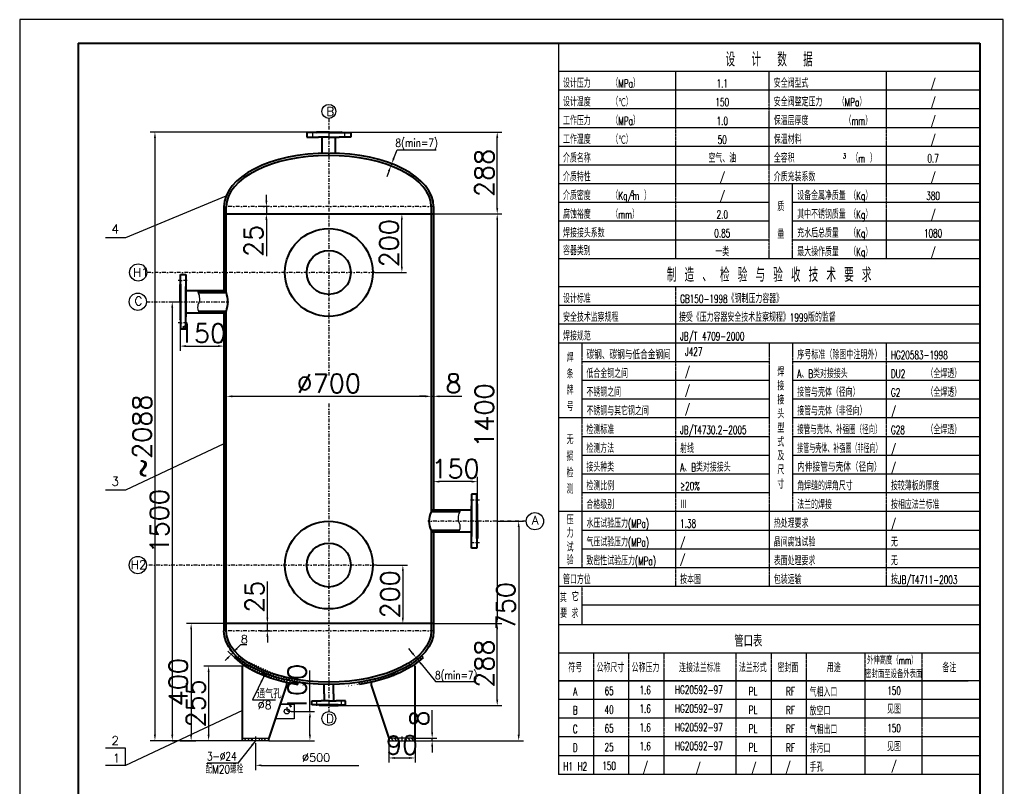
# Model space of a CAD drawing. Header units: millimetres. Extents: x 9895 to 13255, y -3020 to 1732.
# Drawn here: x 9895 to 13255, y -894 to 1732 of the extents above; entities that cross this region are included whole.
import ezdxf
from ezdxf.enums import TextEntityAlignment as Align

# ---------------------------------------------------------------- set-up
doc = ezdxf.new("R2010")
doc.units = ezdxf.units.MM
for name, pattern in [('ACAD_ISO03W100', [30, 12, -18]), ('CENTER', [6.25, 5, -0.5, 0.25, -0.5]), ('DASHDOT', [25.4, 12.7, -6.35, 0, -6.35])]:
    doc.linetypes.add(name, pattern=pattern)
for name, color, linetype in [('1', 1, 'Continuous'), ('2', 3, 'CENTER'), ('L2', 132, 'ACAD_ISO03W100'), ('XS', 2, 'ACAD_ISO03W100')]:
    doc.layers.add(name, color=color, linetype=linetype)
for name, color, linetype, lineweight in [('中心', 1, 'CENTER', 25), ('图层1', 7, 'Continuous', 40), ('标注', 3, 'Continuous', 25), ('轮廓', 7, 'Continuous', 40)]:
    doc.layers.add(name, color=color, linetype=linetype, lineweight=lineweight)
doc.styles.add('HZ', font='txt.shx', dxfattribs={"width": 0.65, "bigfont": 'hz.shx'})
doc.styles.get("Standard").update_dxf_attribs({"font": 'txt', "bigfont": 'gbcbig.shx'})
doc.dimstyles.new('新', dxfattribs={"dimscale": 8, "dimtxt": 8, "dimasz": 2.5, "dimexe": 2, "dimexo": 0, "dimgap": 1.5, "dimtad": 1, "dimdec": 0, "dimtxsty": 'Standard', "dimcen": 2.5, "dimadec": 0, "dimazin": 0, "dimtfac": 1, "dimtdec": 0, "dimtmove": 0, "dimatfit": 3, "dimfxl": 0, "dimarcsym": 0})
pattern_1 = [(45, (0, 0), (-5.656854, 5.656854), [])]
pattern_2 = [(135, (21901.4255, 0), (5.656854, 5.656854), [])]

# ---------------------------------------------------------------- blocks, each defined once
blk = doc.blocks.new('*D2')
at = {"layer": 'Defpoints', "color": 0}
for p in [(10992.7, 1348.5), (11526, 1348.5), (11308.7, 1068.5)]:
    blk.add_point(p, dxfattribs=at)
at = {"layer": '标注', "color": 0, "lineweight": -2}
for p, q in [((10992.7, 1348.5), (11542, 1348.5)), ((11526, 1088.5), (11526, 1328.5)), ((11308.7, 1068.5), (11542, 1068.5))]:
    blk.add_line(p, q, dxfattribs=at)
at = {"layer": '标注', "color": 0}
for points in [[(11522.7, 1328.5), (11529.4, 1328.5), (11526, 1348.5)], [(11522.7, 1088.5), (11529.4, 1088.5), (11526, 1068.5)]]:
    blk.add_solid(points, dxfattribs=at)
at = {"layer": '标注', "color": 0, "insert": (11482, 1208.5), "char_height": 64, "attachment_point": 5, "rotation": 90}
blk.add_mtext('288', dxfattribs=at)
blk = doc.blocks.new('*D3')
at = {"layer": 'Defpoints', "color": 0}
for p in [(11308.7, 153.7), (11308.7, 112.3), (11458.7, 77.5)]:
    blk.add_point(p, dxfattribs=at)
at = {"layer": '标注', "color": 0, "lineweight": -2}
for p, q in [((11308.7, 112.3), (11308.7, 169.7)), ((11458.7, 77.5), (11458.7, 169.7)), ((11438.7, 153.7), (11328.7, 153.7))]:
    blk.add_line(p, q, dxfattribs=at)
at = {"layer": '标注', "color": 0}
for points in [[(11328.7, 157.1), (11328.7, 150.4), (11308.7, 153.7)], [(11438.7, 157.1), (11438.7, 150.4), (11458.7, 153.7)]]:
    blk.add_solid(points, dxfattribs=at)
at = {"layer": '标注', "color": 0, "insert": (11383.7, 197.7), "char_height": 64, "attachment_point": 5}
blk.add_mtext('150', dxfattribs=at)
blk = doc.blocks.new('*D4')
at = {"layer": 'Defpoints', "color": 0}
for p in [(11308.7, 1068.5), (11308.7, -331.5), (11526, -331.5)]:
    blk.add_point(p, dxfattribs=at)
at = {"layer": '标注', "color": 0, "lineweight": -2}
for p, q in [((11308.7, 1068.5), (11542, 1068.5)), ((11526, 1048.5), (11526, -311.5)), ((11308.7, -331.5), (11542, -331.5))]:
    blk.add_line(p, q, dxfattribs=at)
at = {"layer": '标注', "color": 0}
for points in [[(11522.7, 1048.5), (11529.4, 1048.5), (11526, 1068.5)], [(11522.7, -311.5), (11529.4, -311.5), (11526, -331.5)]]:
    blk.add_solid(points, dxfattribs=at)
at = {"layer": '标注', "color": 0, "insert": (11482, 379.6), "char_height": 64, "attachment_point": 5, "rotation": 90}
blk.add_mtext('1400', dxfattribs=at)
blk = doc.blocks.new('*D5')
at = {"layer": 'Defpoints', "color": 0}
for p in [(10442.7, 709.5), (10592.7, 649), (10592.7, 616.8)]:
    blk.add_point(p, dxfattribs=at)
at = {"layer": '标注', "color": 0, "lineweight": -2}
for p, q in [((10442.7, 709.5), (10442.7, 600.8)), ((10592.7, 649), (10592.7, 600.8)), ((10462.7, 616.8), (10572.7, 616.8))]:
    blk.add_line(p, q, dxfattribs=at)
at = {"layer": '标注', "color": 0}
for points in [[(10462.7, 620.2), (10462.7, 613.5), (10442.7, 616.8)], [(10572.7, 620.2), (10572.7, 613.5), (10592.7, 616.8)]]:
    blk.add_solid(points, dxfattribs=at)
at = {"layer": '标注', "color": 0, "insert": (10517.7, 660.8), "char_height": 64, "attachment_point": 5}
blk.add_mtext('150', dxfattribs=at)
blk = doc.blocks.new('*D6')
at = {"layer": 'Defpoints', "color": 0}
for p in [(10908.7, 1348.5), (10356.9, -731.5), (10655.7, -731.5)]:
    blk.add_point(p, dxfattribs=at)
at = {"layer": '标注', "color": 0, "lineweight": -2}
for p, q in [((10908.7, 1348.5), (10340.9, 1348.5)), ((10356.9, 1328.5), (10356.9, -711.5)), ((10655.7, -731.5), (10340.9, -731.5))]:
    blk.add_line(p, q, dxfattribs=at)
at = {"layer": '标注', "color": 0}
for points in [[(10353.6, 1328.5), (10360.2, 1328.5), (10356.9, 1348.5)], [(10353.6, -711.5), (10360.2, -711.5), (10356.9, -731.5)]]:
    blk.add_solid(points, dxfattribs=at)
at = {"layer": '标注', "color": 0, "insert": (10312.9, 308.5), "char_height": 64, "attachment_point": 5, "rotation": 90}
blk.add_mtext('~2088', dxfattribs=at)
blk = doc.blocks.new('*D7')
at = {"layer": 'Defpoints', "color": 0}
for p in [(10600.7, 445.3), (11300.7, 445.3), (11300.7, 445.3)]:
    blk.add_point(p, dxfattribs=at)
at = {"layer": '标注', "color": 0, "lineweight": -2}
for p, q in [((10600.7, 445.3), (10600.7, 461.3)), ((10620.7, 445.3), (11280.7, 445.3)), ((11300.7, 445.3), (11300.7, 461.3))]:
    blk.add_line(p, q, dxfattribs=at)
at = {"layer": '标注', "color": 0}
for points in [[(10620.7, 448.6), (10620.7, 441.9), (10600.7, 445.3)], [(11280.7, 448.6), (11280.7, 441.9), (11300.7, 445.3)]]:
    blk.add_solid(points, dxfattribs=at)
at = {"layer": '标注', "color": 0, "insert": (10950.7, 489.3), "char_height": 64, "attachment_point": 5}
blk.add_mtext('%%c700', dxfattribs=at)
blk = doc.blocks.new('*D8')
at = {"layer": 'Defpoints', "color": 0}
for p in [(11300.7, 445.3), (11308.7, 445.3), (11308.7, 445.3)]:
    blk.add_point(p, dxfattribs=at)
at = {"layer": '标注', "color": 0, "lineweight": -2}
for p, q in [((11280.7, 445.3), (11260.7, 445.3)), ((11300.7, 445.3), (11300.7, 429.3)), ((11300.7, 445.3), (11308.7, 445.3)), ((11308.7, 445.3), (11308.7, 461.3)), ((11328.7, 445.3), (11404.7, 445.3))]:
    blk.add_line(p, q, dxfattribs=at)
at = {"layer": '标注', "color": 0}
for points in [[(11280.7, 448.6), (11280.7, 441.9), (11300.7, 445.3)], [(11328.7, 448.6), (11328.7, 441.9), (11308.7, 445.3)]]:
    blk.add_solid(points, dxfattribs=at)
at = {"layer": '标注', "color": 0, "insert": (11376.7, 489.3), "char_height": 64, "attachment_point": 5}
blk.add_mtext('8', dxfattribs=at)
blk = doc.blocks.new('*D9')
at = {"layer": 'Defpoints', "color": 0}
for p in [(10655.7, -476.5), (10540.1, -731.5), (10655.7, -731.5)]:
    blk.add_point(p, dxfattribs=at)
at = {"layer": '标注', "color": 0, "lineweight": -2}
for p, q in [((10655.7, -476.5), (10524.1, -476.5)), ((10540.1, -496.5), (10540.1, -711.5)), ((10655.7, -731.5), (10524.1, -731.5))]:
    blk.add_line(p, q, dxfattribs=at)
at = {"layer": '标注', "color": 0}
for points in [[(10536.8, -496.5), (10543.5, -496.5), (10540.1, -476.5)], [(10536.8, -711.5), (10543.5, -711.5), (10540.1, -731.5)]]:
    blk.add_solid(points, dxfattribs=at)
at = {"layer": '标注', "color": 0, "insert": (10496.1, -604), "char_height": 64, "attachment_point": 5, "rotation": 90}
blk.add_mtext('255', dxfattribs=at)
blk = doc.blocks.new('*D10')
at = {"layer": 'Defpoints', "color": 0}
for p in [(11155.7, -731.5), (11245.7, -731.5), (11245.7, -790.6)]:
    blk.add_point(p, dxfattribs=at)
at = {"layer": '标注', "color": 0, "lineweight": -2}
for p, q in [((11155.7, -731.5), (11155.7, -806.6)), ((11245.7, -731.5), (11245.7, -806.6)), ((11175.7, -790.6), (11225.7, -790.6))]:
    blk.add_line(p, q, dxfattribs=at)
at = {"layer": '标注', "color": 0}
for points in [[(11175.7, -787.2), (11175.7, -793.9), (11155.7, -790.6)], [(11225.7, -787.2), (11225.7, -793.9), (11245.7, -790.6)]]:
    blk.add_solid(points, dxfattribs=at)
at = {"layer": '标注', "color": 0, "insert": (11200.7, -746.6), "char_height": 64, "attachment_point": 5}
blk.add_mtext('90', dxfattribs=at)
blk = doc.blocks.new('*D11')
at = {"layer": 'Defpoints', "color": 0}
for p in [(11245.7, -723.5), (11245.7, -731.5), (11303.7, -723.5)]:
    blk.add_point(p, dxfattribs=at)
at = {"layer": '标注', "color": 0, "lineweight": -2}
for p, q in [((11303.7, -703.5), (11303.7, -627.5)), ((11245.7, -723.5), (11319.7, -723.5)), ((11245.7, -731.5), (11319.7, -731.5)), ((11303.7, -731.5), (11303.7, -723.5)), ((11303.7, -751.5), (11303.7, -771.5))]:
    blk.add_line(p, q, dxfattribs=at)
at = {"layer": '标注', "color": 0}
for points in [[(11300.4, -703.5), (11307.1, -703.5), (11303.7, -723.5)], [(11300.4, -751.5), (11307.1, -751.5), (11303.7, -731.5)]]:
    blk.add_solid(points, dxfattribs=at)
at = {"layer": '标注', "color": 0, "insert": (11259.7, -655.5), "char_height": 64, "attachment_point": 5, "rotation": 90}
blk.add_mtext('8', dxfattribs=at)
blk = doc.blocks.new('*D14')
at = {"layer": 'Defpoints', "color": 0}
for p in [(10822.1, -631.5), (10886.3, -631.5), (10745.7, -731.5)]:
    blk.add_point(p, dxfattribs=at)
at = {"layer": '标注', "color": 0, "lineweight": -2}
for p, q in [((10886.3, -631.5), (10886.3, -491.5)), ((10822.1, -631.5), (10902.3, -631.5)), ((10886.3, -711.5), (10886.3, -651.5)), ((10745.7, -731.5), (10902.3, -731.5))]:
    blk.add_line(p, q, dxfattribs=at)
at = {"layer": '标注', "color": 0}
for points in [[(10883, -651.5), (10889.6, -651.5), (10886.3, -631.5)], [(10883, -711.5), (10889.6, -711.5), (10886.3, -731.5)]]:
    blk.add_solid(points, dxfattribs=at)
at = {"layer": '标注', "color": 0, "insert": (10842.3, -551.5), "char_height": 64, "attachment_point": 5, "rotation": 90}
blk.add_mtext('100', dxfattribs=at)
blk = doc.blocks.new('*D15')
at = {"layer": 'Defpoints', "color": 0}
for p in [(10415.5, 768.5), (10415.5, -731.5), (10416, -731.5)]:
    blk.add_point(p, dxfattribs=at)
at = {"layer": '标注', "color": 0, "lineweight": -2}
for p, q in [((10415.5, 768.5), (10432, 768.5)), ((10416, 748.5), (10416, -711.5)), ((10415.5, -731.5), (10432, -731.5))]:
    blk.add_line(p, q, dxfattribs=at)
at = {"layer": '标注', "color": 0}
for points in [[(10412.7, 748.5), (10419.3, 748.5), (10416, 768.5)], [(10412.7, -711.5), (10419.3, -711.5), (10416, -731.5)]]:
    blk.add_solid(points, dxfattribs=at)
at = {"layer": '标注', "color": 0, "insert": (10372, 18.5), "char_height": 64, "attachment_point": 5, "rotation": 90}
blk.add_mtext('1500', dxfattribs=at)
blk = doc.blocks.new('*D16')
at = {"layer": 'Defpoints', "color": 0}
for p in [(11530.9, 18.5), (11245.7, -731.5), (11599.4, -731.5)]:
    blk.add_point(p, dxfattribs=at)
at = {"layer": '标注', "color": 0, "lineweight": -2}
for p, q in [((11530.9, 18.5), (11615.4, 18.5)), ((11599.4, -1.5), (11599.4, -711.5)), ((11245.7, -731.5), (11615.4, -731.5))]:
    blk.add_line(p, q, dxfattribs=at)
at = {"layer": '标注', "color": 0}
for points in [[(11596, -1.5), (11602.7, -1.5), (11599.4, 18.5)], [(11596, -711.5), (11602.7, -711.5), (11599.4, -731.5)]]:
    blk.add_solid(points, dxfattribs=at)
at = {"layer": '标注', "color": 0, "insert": (11555.4, -271.7), "char_height": 64, "attachment_point": 5, "rotation": 90}
blk.add_mtext('750', dxfattribs=at)
blk = doc.blocks.new('*D17')
at = {"layer": 'Defpoints', "color": 0}
for p in [(11308.7, -331.5), (11526, -331.5), (10983.2, -611.5)]:
    blk.add_point(p, dxfattribs=at)
at = {"layer": '标注', "color": 0, "lineweight": -2}
for p, q in [((11308.7, -331.5), (11542, -331.5)), ((11526, -591.5), (11526, -351.5)), ((10983.2, -611.5), (11542, -611.5))]:
    blk.add_line(p, q, dxfattribs=at)
at = {"layer": '标注', "color": 0}
for points in [[(11522.7, -351.5), (11529.4, -351.5), (11526, -331.5)], [(11522.7, -591.5), (11529.4, -591.5), (11526, -611.5)]]:
    blk.add_solid(points, dxfattribs=at)
at = {"layer": '标注', "color": 0, "insert": (11482, -468.3), "char_height": 64, "attachment_point": 5, "rotation": 90}
blk.add_mtext('288', dxfattribs=at)
blk = doc.blocks.new('*D18')
at = {"layer": 'Defpoints', "color": 0}
for p in [(11131.7, 1068.5), (11200.4, 1068.5), (11107.5, 868.5)]:
    blk.add_point(p, dxfattribs=at)
at = {"layer": '标注', "color": 0, "lineweight": -2}
for p, q in [((11131.7, 1068.5), (11216.4, 1068.5)), ((11200.4, 888.5), (11200.4, 1048.5)), ((11107.5, 868.5), (11216.4, 868.5))]:
    blk.add_line(p, q, dxfattribs=at)
at = {"layer": '标注', "color": 0}
for points in [[(11197, 1048.5), (11203.7, 1048.5), (11200.4, 1068.5)], [(11197, 888.5), (11203.7, 888.5), (11200.4, 868.5)]]:
    blk.add_solid(points, dxfattribs=at)
at = {"layer": '标注', "color": 0, "insert": (11156.4, 968.5), "char_height": 64, "attachment_point": 5, "rotation": 90}
blk.add_mtext('200', dxfattribs=at)
blk = doc.blocks.new('*D19')
at = {"layer": 'Defpoints', "color": 0}
for p in [(11113.7, -131.5), (11185.4, -331.5), (11203.7, -331.5)]:
    blk.add_point(p, dxfattribs=at)
at = {"layer": '标注', "color": 0, "lineweight": -2}
for p, q in [((11113.7, -131.5), (11219.7, -131.5)), ((11203.7, -151.5), (11203.7, -311.5)), ((11185.4, -331.5), (11219.7, -331.5))]:
    blk.add_line(p, q, dxfattribs=at)
at = {"layer": '标注', "color": 0}
for points in [[(11200.3, -151.5), (11207, -151.5), (11203.7, -131.5)], [(11200.3, -311.5), (11207, -311.5), (11203.7, -331.5)]]:
    blk.add_solid(points, dxfattribs=at)
at = {"layer": '标注', "color": 0, "insert": (11159.7, -231.5), "char_height": 64, "attachment_point": 5, "rotation": 90}
blk.add_mtext('200', dxfattribs=at)
blk = doc.blocks.new('*D20')
at = {"layer": 'Defpoints', "color": 0}
for p in [(10592.7, -331.5), (10442.7, -731.5), (10480.5, -731.5)]:
    blk.add_point(p, dxfattribs=at)
at = {"layer": '标注', "color": 0, "lineweight": -2}
for p, q in [((10592.7, -331.5), (10464.5, -331.5)), ((10480.5, -351.5), (10480.5, -711.5)), ((10442.7, -731.5), (10496.5, -731.5))]:
    blk.add_line(p, q, dxfattribs=at)
at = {"layer": '标注', "color": 0}
for points in [[(10477.1, -351.5), (10483.8, -351.5), (10480.5, -331.5)], [(10477.1, -711.5), (10483.8, -711.5), (10480.5, -731.5)]]:
    blk.add_solid(points, dxfattribs=at)
at = {"layer": '标注', "color": 0, "insert": (10436.5, -531.5), "char_height": 64, "attachment_point": 5, "rotation": 90}
blk.add_mtext('400', dxfattribs=at)
blk = doc.blocks.new('*D21')
at = {"layer": 'Defpoints', "color": 0}
for p in [(10737.5, 1093.5), (10737.5, 1068.5), (10737.5, 1068.5)]:
    blk.add_point(p, dxfattribs=at)
at = {"layer": '标注', "color": 0, "lineweight": -2}
for p, q in [((10737.5, 1113.5), (10737.5, 1133.5)), ((10737.5, 1093.5), (10721.5, 1093.5)), ((10737.5, 1093.5), (10737.5, 1068.5)), ((10737.5, 1068.5), (10721.5, 1068.5)), ((10737.5, 1048.5), (10737.5, 924.5))]:
    blk.add_line(p, q, dxfattribs=at)
at = {"layer": '标注', "color": 0}
for points in [[(10734.1, 1113.5), (10740.8, 1113.5), (10737.5, 1093.5)], [(10734.1, 1048.5), (10740.8, 1048.5), (10737.5, 1068.5)]]:
    blk.add_solid(points, dxfattribs=at)
at = {"layer": '标注', "color": 0, "insert": (10693.5, 976.5), "char_height": 64, "attachment_point": 5, "rotation": 90}
blk.add_mtext('25', dxfattribs=at)
blk = doc.blocks.new('*D22')
at = {"layer": 'Defpoints', "color": 0}
for p in [(10740.9, -331.5), (10740.9, -331.5), (10716.8, -356.5)]:
    blk.add_point(p, dxfattribs=at)
at = {"layer": '标注', "color": 0, "lineweight": -2}
for p, q in [((10740.9, -311.5), (10740.9, -187.5)), ((10740.9, -331.5), (10724.9, -331.5)), ((10740.9, -356.5), (10740.9, -331.5)), ((10716.8, -356.5), (10756.9, -356.5)), ((10740.9, -376.5), (10740.9, -396.5))]:
    blk.add_line(p, q, dxfattribs=at)
at = {"layer": '标注', "color": 0}
for points in [[(10737.5, -311.5), (10744.2, -311.5), (10740.9, -331.5)], [(10737.5, -376.5), (10744.2, -376.5), (10740.9, -356.5)]]:
    blk.add_solid(points, dxfattribs=at)
at = {"layer": '标注', "color": 0, "insert": (10696.9, -239.5), "char_height": 64, "attachment_point": 5, "rotation": 90}
blk.add_mtext('25', dxfattribs=at)

msp = doc.modelspace()

# ---------------------------------------------------------------- hatches: boundary and pattern name
at = {"layer": '标注'}
h = msp.add_hatch(dxfattribs=at)
h.set_pattern_fill('_USER', color=256, scale=8, angle=45, style=0, pattern_type=0)
h.set_pattern_definition(pattern_1)
edge = h.paths.add_edge_path()
edge.add_ellipse((10950.7, -356.5), major_axis=(-358, 0), ratio=0.511173, start_angle=53.2326, end_angle=73.0743, ccw=False)
edge.add_line((10736.4, -503), (10733.7, -510.2))
edge.add_ellipse((10950.7, -356.5), major_axis=(366, 0), ratio=0.521858, start_angle=233.6301, end_angle=246.6607)
edge.add_ellipse((10950.7, -356.5), major_axis=(366, 0), ratio=0.521858, start_angle=246.6607, end_angle=253.2561)
edge.add_line((10845.3, -539.4), (10846.5, -531.5))
edge = h.paths.add_edge_path()
edge.add_ellipse((10950.7, -356.5), major_axis=(-358, 0), ratio=0.511173, start_angle=27.7048, end_angle=52.4918, ccw=False)
edge.add_line((10633.8, -441.5), (10628.4, -447))
edge.add_ellipse((10950.7, -356.5), major_axis=(366, 0), ratio=0.521858, start_angle=208.2952, end_angle=217.3612)
edge.add_ellipse((10950.7, -356.5), major_axis=(366, 0), ratio=0.521858, start_angle=217.3612, end_angle=232.1598)
edge.add_line((10726.2, -507.3), (10729.1, -500.2))
h = msp.add_hatch(dxfattribs=at)
h.set_pattern_fill('_USER', color=256, scale=8, angle=45, style=0, pattern_type=0)
h.set_pattern_definition(pattern_2)
edge = h.paths.add_edge_path()
edge.add_ellipse((10950.7, -356.5), major_axis=(358, 0), ratio=0.511173, start_angle=286.9257, end_angle=306.7674)
edge.add_line((11165, -503), (11167.7, -510.2))
edge.add_ellipse((10950.7, -356.5), major_axis=(-366, 0), ratio=0.521858, start_angle=113.3393, end_angle=126.3699, ccw=False)
edge.add_ellipse((10950.7, -356.5), major_axis=(-366, 0), ratio=0.521858, start_angle=106.7439, end_angle=113.3393, ccw=False)
edge.add_line((11056.2, -539.4), (11054.9, -531.5))
edge = h.paths.add_edge_path()
edge.add_ellipse((10950.7, -356.5), major_axis=(358, 0), ratio=0.511173, start_angle=307.5082, end_angle=332.2952)
edge.add_line((11267.7, -441.5), (11273, -447))
edge.add_ellipse((10950.7, -356.5), major_axis=(-366, 0), ratio=0.521858, start_angle=142.6388, end_angle=151.7048, ccw=False)
edge.add_ellipse((10950.7, -356.5), major_axis=(-366, 0), ratio=0.521858, start_angle=127.8402, end_angle=142.6388, ccw=False)
edge.add_line((11175.2, -507.3), (11172.4, -500.2))
h = msp.add_hatch(dxfattribs=at)
h.set_pattern_fill('_USER', color=256, scale=8, angle=45, style=0, pattern_type=0)
h.set_pattern_definition(pattern_1)
h.paths.add_polyline_path([(10745.7, -723.5), (10712.7, -723.5), (10712.7, -731.5), (10745.7, -731.5)])
h.paths.add_polyline_path([(10688.7, -723.5), (10655.7, -723.5), (10655.7, -731.5), (10688.7, -731.5)])
h = msp.add_hatch(dxfattribs=at)
h.set_pattern_fill('_USER', color=256, scale=8, angle=45, style=0, pattern_type=0)
h.set_pattern_definition(pattern_2)
h.paths.add_polyline_path([(11155.7, -723.5), (11155.7, -731.5), (11188.7, -731.5), (11188.7, -723.5)])
h.paths.add_polyline_path([(11212.7, -723.5), (11212.7, -731.5), (11245.7, -731.5), (11245.7, -723.5)])

# ---------------------------------------------------------------- linework, layer by layer
at = {"color": 4}
for p, q in [((10599.5, 1129.1), (10255.9, 986.5)), ((10255.9, 986.5), (10188.2, 986.5)), ((10592.7, 282.5), (10255.9, 124.1)), ((10255.9, 124.1), (10188.2, 124.1)), ((10655.7, -628.6), (10255.9, -816.7)), ((10255.9, -757.5), (10188.2, -757.5)), ((10255.9, -816.7), (10255.9, -757.5)), ((10255.9, -816.7), (10188.2, -816.7))]:
    msp.add_line(p, q, dxfattribs=at)
for p, q in [((10784.3, -606.2), (10832.9, -606.2)), ((10832.9, -606.2), (10784.3, -606.2)), ((10832.9, -606.2), (10832.9, -656.7)), ((10832.9, -656.7), (10767.7, -656.7)), ((10655.7, -731.5), (10655.7, -723.5)), ((10655.7, -723.5), (10745.7, -723.5)), ((10700.7, -731.5), (10655.7, -731.5)), ((10688.7, -723.5), (10688.7, -731.5)), ((10745.7, -731.5), (10700.7, -731.5)), ((10712.7, -723.5), (10712.7, -731.5)), ((10745.7, -723.5), (10745.7, -731.5)), ((11245.7, -723.5), (11155.7, -723.5)), ((11155.7, -723.5), (11155.7, -731.5)), ((11155.7, -731.5), (11200.7, -731.5)), ((11188.7, -723.5), (11188.7, -731.5)), ((11200.7, -731.5), (11245.7, -731.5)), ((11212.7, -723.5), (11212.7, -731.5)), ((11245.7, -731.5), (11245.7, -723.5))]:
    msp.add_line(p, q)
msp.add_circle((10807.1, -631.5), 8.5)
at = {"layer": '1'}
for p, q in [((11734.8, 1652.4), (11734.8, -846.9)), ((11734.8, 916.4), (13174.8, 916.4)), ((11734.8, -334.9), (13174.8, -334.9)), ((11734.8, -334.9), (13174.8, -334.9))]:
    msp.add_line(p, q, dxfattribs=at)
at = {"layer": '2', "color": 3}
for p, q in [((12134.8, 1556.4), (12134.8, 916.4)), ((12454.8, 916.4), (12454.8, 1556.4)), ((12854.8, 1556.4), (12854.8, 916.4)), ((12534.8, 916.4), (12534.8, 1172.4)), ((12134.8, 820.4), (12134.8, -203.6)), ((11814.8, 628.4), (11814.8, -139.6)), ((12454.8, 628.4), (12454.8, -203.6)), ((12534.8, 628.4), (12534.8, 52.4)), ((12854.8, 628.4), (12854.8, -203.6)), ((11814.8, -203.6), (11814.8, -334.9)), ((11854.8, -430.9), (11854.8, -846.9)), ((11974.8, -430.9), (11974.8, -846.9)), ((12094.8, -430.9), (12094.8, -846.9)), ((12341.3, -430.9), (12341.3, -846.9)), ((12461.3, -430.9), (12461.3, -846.9)), ((12581.3, -430.9), (12581.3, -846.9)), ((12781.3, -430.9), (12781.3, -846.9)), ((12976.2, -430.9), (12976.2, -846.9))]:
    msp.add_line(p, q, dxfattribs=at)
at = {"layer": 'L2', "linetype": 'ByBlock'}
for p, q in [((11734.8, 1556.4), (13174.8, 1556.4)), ((11734.8, 1492.4), (13174.8, 1492.4)), ((11734.8, 1428.4), (13174.8, 1428.4)), ((11734.8, 1364.4), (13174.8, 1364.4)), ((11734.8, 1300.4), (13174.8, 1300.4)), ((11734.8, 1236.4), (13174.8, 1236.4)), ((11734.8, 1172.4), (13174.8, 1172.4)), ((11734.8, 1108.4), (12454.8, 1108.4)), ((12534.8, 1108.4), (13174.8, 1108.4)), ((11734.8, 1044.4), (12454.8, 1044.4)), ((12534.8, 1044.4), (13174.8, 1044.4)), ((11734.8, 980.4), (12454.8, 980.4)), ((12534.8, 980.4), (13174.8, 980.4)), ((11734.8, 820.4), (13174.8, 820.4)), ((11734.8, 756.4), (13174.8, 756.4)), ((11734.8, 692.4), (13174.8, 692.4)), ((11734.8, 628.4), (13174.8, 628.4)), ((11814.8, 564.4), (12454.8, 564.4)), ((12534.8, 564.4), (13174.8, 564.4)), ((11814.8, 500.4), (12454.8, 500.4)), ((12534.8, 500.4), (13174.8, 500.4)), ((11814.8, 436.4), (12454.8, 436.4)), ((12534.8, 436.4), (13174.8, 436.4)), ((11734.8, 372.4), (12454.8, 372.4)), ((12534.8, 372.4), (13174.8, 372.4)), ((11814.8, 308.4), (12454.8, 308.4)), ((12534.8, 308.4), (13174.8, 308.4)), ((11814.8, 244.4), (12454.8, 244.4)), ((12534.8, 244.4), (13174.8, 244.4)), ((11814.8, 180.4), (12454.8, 180.4)), ((12534.8, 180.4), (13174.8, 180.4)), ((11814.8, 116.4), (12454.8, 116.4)), ((12534.8, 116.4), (13174.8, 116.4)), ((11734.8, 52.4), (13174.8, 52.4)), ((11814.8, -11.6), (13174.8, -11.6)), ((11814.8, -75.6), (13174.8, -75.6)), ((11734.8, -139.6), (13174.8, -139.6)), ((11734.8, -203.6), (13174.8, -203.6)), ((11814.8, -267.6), (13174.8, -267.6)), ((11734.8, -430.9), (13174.8, -430.9)), ((11734.8, -526.9), (13134.5, -526.9)), ((13174.8, -526.9), (11734.8, -526.9)), ((13174.8, -590.9), (11734.8, -590.9)), ((13174.8, -654.9), (11734.8, -654.9)), ((13174.8, -718.9), (11734.8, -718.9)), ((13174.8, -782.9), (11734.8, -782.9)), ((13174.8, -846.9), (11734.8, -846.9))]:
    msp.add_line(p, q, dxfattribs=at)
at = {"layer": 'XS', "linetype": 'DASHDOT'}
for p, q in [((10950.7, 1395.1), (10950.7, 516.4)), ((11308.7, 1093.5), (10592.7, 1093.5)), ((11107.5, 868.5), (10329, 868.5)), ((10466.7, 841), (10435.9, 841)), ((10327.8, 768.5), (10609.4, 768.5)), ((10466.7, 696), (10435.9, 696)), ((10950.7, 420.7), (10950.7, -631.8)), ((11434.7, 91), (11465.5, 91)), ((11625.2, 18.5), (11289.1, 18.5)), ((11434.7, -54), (11465.5, -54)), ((11113.7, -131.5), (10327.8, -131.5)), ((11308.7, -356.5), (10592.7, -356.5)), ((10728.6, -512.2), (10734, -498.4)), ((11172.8, -512.2), (11167.4, -498.4)), ((10700.7, -717.3), (10700.7, -739.5)), ((11200.7, -717.3), (11200.7, -739.5))]:
    msp.add_line(p, q, dxfattribs=at)
at = {"layer": 'XS'}
for p, q in [((10822.1, -631.5), (10793, -631.4)), ((10807.1, -617.5), (10807.1, -646))]:
    msp.add_line(p, q, dxfattribs=at)
at = {"layer": '中心'}
for p, q in [((10895.7, 1329.7), (10895.7, 1349.1)), ((11005.7, 1329.7), (11005.7, 1349.1)), ((10908.2, -594.7), (10908.2, -612.1)), ((10993.2, -594.7), (10993.2, -612.1))]:
    msp.add_line(p, q, dxfattribs=at)
at = {"layer": '图层1'}
for p, q in [((10094.8, 1652.4), (10094.8, -2939.6)), ((10094.8, 1652.4), (13174.8, 1652.4)), ((13174.8, 1652.4), (13174.8, -2939.6)), ((10592.7, 1093.5), (10592.7, 806.5)), ((10600.7, 800.5), (10600.7, 1093.5)), ((11300.7, 1093.5), (11300.7, 50.5)), ((11308.7, 1093.5), (11308.7, 56.5)), ((10592.7, 1068.5), (11308.7, 1068.5)), ((10444.7, 768.5), (10444.7, 861)), ((10444.7, 861), (10462.7, 861)), ((10462.7, 861), (10462.7, 768.5)), ((10444.7, 829.5), (10442.7, 827.5)), ((10442.7, 768.5), (10442.7, 827.5)), ((10444.7, 827.5), (10444.7, 768.5)), ((10462.7, 768.5), (10462.7, 820.5)), ((10462.7, 806.5), (10600.7, 806.5)), ((10503.9, 800.5), (10600.7, 800.5)), ((10442.7, 768.5), (10442.7, 709.5)), ((10444.7, 709.5), (10444.7, 768.5)), ((10444.7, 768.5), (10444.7, 676)), ((10462.7, 676), (10462.7, 768.5)), ((10462.7, 768.5), (10462.7, 716.5)), ((10444.7, 707.5), (10442.7, 709.5)), ((10462.7, 730.5), (10600.7, 730.5)), ((10505.3, 736.5), (10600.7, 736.5)), ((10592.7, 730.5), (10592.7, -356.5)), ((10600.7, -356.5), (10600.7, 736.5)), ((10444.7, 676), (10462.7, 676)), ((11456.7, 111), (11438.7, 111)), ((11438.7, 111), (11438.7, 18.5)), ((11456.7, 18.5), (11456.7, 111)), ((11438.7, 18.5), (11438.7, 70.5)), ((11456.7, 79.5), (11458.7, 77.5)), ((11456.7, 77.5), (11456.7, 18.5)), ((11458.7, 18.5), (11458.7, 77.5)), ((11438.7, 56.5), (11300.7, 56.5)), ((11397.5, 50.5), (11300.7, 50.5)), ((11438.7, -74), (11438.7, 18.5)), ((11438.7, 18.5), (11438.7, -33.5)), ((11456.7, -40.5), (11456.7, 18.5)), ((11456.7, 18.5), (11456.7, -74)), ((11458.7, 18.5), (11458.7, -40.5)), ((11300.7, -13.5), (11300.7, -356.5)), ((11396.2, -13.5), (11300.7, -13.5)), ((11438.7, -19.5), (11300.7, -19.5)), ((11308.7, -19.5), (11308.7, -356.5)), ((11456.7, -42.5), (11458.7, -40.5)), ((11456.7, -74), (11438.7, -74)), ((11308.7, -331.5), (10592.7, -331.5)), ((10628.4, -447), (10633.8, -441.5)), ((11273, -447), (11267.7, -441.5)), ((10655.7, -476.5), (10659.8, -472.4)), ((10655.7, -481.5), (10655.7, -476.5)), ((10655.7, -731.5), (10655.7, -481.5)), ((10726.2, -507.3), (10729.1, -500.2)), ((10733.7, -510.2), (10736.4, -503)), ((11167.7, -510.2), (11165, -503)), ((11175.2, -507.3), (11172.4, -500.2)), ((11245.7, -476.5), (11241.6, -472.4)), ((11245.7, -481.5), (11245.7, -476.5)), ((11245.7, -731.5), (11245.7, -481.5)), ((10805.7, -531.8), (10805.7, -541.4)), ((10845.3, -539.4), (10846.5, -531.5)), ((11056.2, -539.4), (11054.9, -531.5)), ((11095.7, -531.8), (11095.7, -541.4)), ((10805.7, -541.4), (10745.7, -723.5)), ((11095.7, -541.4), (11155.7, -723.5))]:
    msp.add_line(p, q, dxfattribs=at)
for centre, radius in [((10950.7, 868.5), 150), ((10950.7, 868.5), 75), ((10950.7, -131.5), 150), ((10950.7, -131.5), 75)]:
    msp.add_circle(centre, radius, dxfattribs=at)
for centre, radius, start, end in [((10500.6, 768.5), 105.1, 342.2781, 17.7219), ((11362.7, 18.5), 69.8, 152.7093, 207.2907)]:
    msp.add_arc(centre, radius, start, end, dxfattribs=at)
for centre, major_axis, ratio, start_param, end_param in [((10950.7, 1093.5), (-358, 0), 0.511173, 3.141593, 6.283185), ((10950.7, 1093.5), (-350, 0), 0.5, 3.141593, 6.283185), ((10950.7, -356.5), (366, 0), 0.521858, 3.635437, 4.420152)]:
    msp.add_ellipse(centre, major_axis=major_axis, ratio=ratio, start_param=start_param, end_param=end_param, dxfattribs=at)
at = {"layer": '图层1', "extrusion": (0, 0, -1)}
for major_axis, ratio, start_param, end_param in [((-358, 0), 0.511173, 3.141593, 6.283185), ((-350, 0), 0.5, 3.141593, 6.283185), ((-366, 0), 0.521858, 3.635437, 4.420152)]:
    msp.add_ellipse((10950.7, -356.5), major_axis=major_axis, ratio=ratio, start_param=start_param, end_param=end_param, dxfattribs=at)
at = {"layer": '标注'}
for p, q in [((9894.8, 1732.4), (9894.8, -3019.6)), ((13254.8, 1732.4), (9894.8, 1732.4)), ((13254.8, -3019.6), (13254.8, 1732.4)), ((11172.6, 1258.6), (11183.9, 1287.9)), ((11183.9, 1287.9), (11317.8, 1287.9)), ((11165.5, 1240), (11150.5, 1245.7)), ((11162.7, 1232.8), (11147.8, 1238.5)), ((11155.6, 1214.1), (11148.4, 1195.4)), ((11162.7, 1232.8), (11165.5, 1240)), ((10636.8, -416.6), (10650.7, -402.3)), ((10650.7, -402.3), (10670.6, -402.3)), ((10628.5, -447), (10606.1, -425.3)), ((10633.8, -441.5), (10611.4, -419.9)), ((10622.9, -431), (10617.6, -436.5)), ((11236.3, -432.5), (11223.7, -417)), ((10603.7, -450.8), (10597, -457.7)), ((11249, -448), (11261.4, -437.9)), ((11249, -448), (11253.7, -453.9)), ((11253.7, -453.9), (11266.1, -443.8)), ((11266.3, -469.4), (11315.4, -529.8)), ((11315.4, -529.8), (11452.4, -529.8)), ((10700.7, -739.5), (10700.7, -831.8)), ((10720.7, -815.8), (11053.7, -815.8))]:
    msp.add_line(p, q, dxfattribs=at)
for centre, radius in [((10950.7, 1419), 23.9), ((10299.6, 868.5), 29.5), ((10298.3, 768.5), 29.5), ((11654.7, 18.5), 29.5), ((10298.3, -131.5), 29.5), ((10950.7, -655.7), 23.9)]:
    msp.add_circle(centre, radius, dxfattribs=at)
at = {"layer": '标注', "color": 2}
for points in [[(10501.3, 806.5), (10507.4, 790.5), (10507.4, 768.5), (10502.8, 754.2), (10507.4, 730.5)], [(11400.1, 56.5), (11394.1, 40.5), (11394.1, 18.5), (11398.6, 4.2), (11394.1, -19.5)]]:
    msp.add_spline(points, degree=3, dxfattribs=at)
at = {"layer": '标注'}
for points in [[(11169.5, 1259.8), (11175.8, 1257.4), (11165.5, 1240)], [(11152.5, 1215.3), (11158.7, 1212.9), (11162.7, 1232.8)], [(10601.3, -448.5), (10606.1, -453.1), (10617.6, -436.5)], [(10634.4, -414.3), (10639.2, -419), (10622.9, -431)], [(11238.9, -430.4), (11233.8, -434.6), (11249, -448)], [(11268.9, -467.3), (11263.7, -471.5), (11253.7, -453.9)], [(10720.7, -812.4), (10720.7, -819.1), (10700.7, -815.8)]]:
    msp.add_solid(points, dxfattribs=at)
at = {"layer": '轮廓'}
for p, q in [((10950.7, 1346.5), (10875.7, 1346.5)), ((10875.7, 1346.5), (10875.7, 1330.5)), ((10906.7, 1346.5), (10908.7, 1348.5)), ((10908.7, 1346.5), (10906.7, 1346.5)), ((10950.7, 1348.5), (10908.7, 1348.5)), ((10950.7, 1348.5), (10992.7, 1348.5)), ((10992.7, 1346.5), (10950.7, 1346.5)), ((10950.7, 1346.5), (11025.7, 1346.5)), ((10994.7, 1346.5), (10992.7, 1348.5)), ((10992.7, 1346.5), (10994.7, 1346.5)), ((11025.7, 1346.5), (11025.7, 1330.5)), ((10875.7, 1330.5), (10915.2, 1330.5)), ((10950.7, 1330.5), (10915.2, 1330.5)), ((10928.2, 1276.2), (10928.2, 1330.5)), ((10950.7, 1330.5), (10986.3, 1330.5)), ((10973.2, 1276.2), (10973.2, 1330.5)), ((11025.7, 1330.5), (10986.3, 1330.5)), ((10934.7, -571.5), (10934.7, -539.3)), ((10966.7, -571.5), (10966.7, -539.3)), ((10893.2, -609.5), (10893.2, -595.5)), ((10893.2, -595.5), (10925, -595.5)), ((10950.7, -595.5), (10925, -595.5)), ((10934.7, -571.5), (10934.7, -595.5)), ((10950.7, -595.5), (10976.4, -595.5)), ((10966.7, -571.5), (10966.7, -595.5)), ((11008.2, -595.5), (10976.4, -595.5)), ((11008.2, -609.5), (11008.2, -595.5)), ((10950.7, -609.5), (10893.2, -609.5)), ((10918.2, -609.5), (10916.2, -609.5)), ((10916.2, -609.5), (10918.2, -611.5)), ((10918.2, -609.5), (10950.7, -609.5)), ((10950.7, -611.5), (10918.2, -611.5)), ((10983.2, -609.5), (10950.7, -609.5)), ((10950.7, -609.5), (11008.2, -609.5)), ((10950.7, -611.5), (10983.2, -611.5)), ((10983.2, -609.5), (10985.2, -609.5)), ((10985.2, -609.5), (10983.2, -611.5))]:
    msp.add_line(p, q, dxfattribs=at)

# ---------------------------------------------------------------- texts
at = {"color": 4}
for s, p in [('4', (10208.3, 1001.9)), ('3', (10208.3, 139.8)), ('2', (10208.3, -746.2)), ('1', (10212.9, -806.1))]:
    msp.add_text(s, height=30, dxfattribs=at).set_placement(p)
at = {"layer": '1', "color": 3, "linetype": 'Continuous', "style": 'HZ', "width": 0.65}
for s, height, p in [('设  计  数  据', 48, (12454.8, 1572.4)), ('1.1', 28, (12294.8, 1500.4)), ('/', 28, (13014.8, 1500.4)), ('150', 28, (12294.8, 1436.4)), ('/', 28, (13014.8, 1436.4)), ('1.0', 28, (12294.8, 1372.4)), ('/', 28, (13014.8, 1372.4)), ('50', 28, (12294.8, 1308.4)), ('/', 28, (13014.8, 1308.4)), ('空气、油', 28, (12294.8, 1244.4)), ('0.7', 28, (13014.8, 1244.4)), ('/', 28, (12294.8, 1180.4)), ('/', 28, (13014.8, 1180.4)), ('/', 28, (12294.8, 1116.4)), ('380', 28, (13014.8, 1116.4)), ('2.0', 28, (12294.8, 1052.4)), ('/', 28, (13014.8, 1052.4)), ('0.85', 28, (12294.8, 988.4)), ('1080', 28, (13014.8, 988.4)), ('一类', 28, (12294.8, 924.4)), ('/', 28, (13014.8, 924.4)), ('制 造 、 检 验 与 验 收 技 术 要 求', 48, (12454.8, 836.4)), ('65', 28, (11908.2, -575.6)), ('1.6', 28, (12031.5, -572.3)), ('HG20592-97', 28, (12214.8, -571.5)), ('PL', 28, (12399.9, -576.3)), ('RF', 28, (12527.7, -577.1)), ('150', 28, (12881.5, -574.8)), ('40', 28, (11908.2, -639.6)), ('1.6', 28, (12031.5, -636.3)), ('HG20592-97', 28, (12214.8, -635.5)), ('PL', 28, (12399.9, -640.3)), ('RF', 28, (12527.7, -641.1)), ('见图', 28, (12881.5, -638.8)), ('HG20592-97', 28, (12214.8, -699.5)), ('65', 28, (11908.2, -703.6)), ('1.6', 28, (12031.5, -700.3)), ('PL', 28, (12399.9, -704.3)), ('RF', 28, (12527.7, -705.1)), ('150', 28, (12881.5, -702.8)), ('1.6', 28, (12031.5, -764.3)), ('HG20592-97', 28, (12214.8, -763.5)), ('见图', 28, (12881.5, -766.8)), ('25', 28, (11908.2, -767.6)), ('PL', 28, (12399.9, -768.3)), ('RF', 28, (12527.7, -769.1)), ('150', 28, (11908.2, -831.6)), ('/', 28, (12032.2, -834.1)), ('/', 28, (12212.1, -837.5)), ('/', 28, (12402.2, -837.5)), ('/', 28, (12519.9, -834.1)), ('/', 28, (12881.5, -830.8))]:
    msp.add_text(s, height=height, dxfattribs=at).set_placement(p, align=Align.CENTER)
for s, p in [('设计压力    （MPa）', (11750.8, 1500.4)), ('安全阀型式', (12470.8, 1500.4)), ('设计温度    （℃）', (11750.8, 1436.4)), ('安全阀整定压力   （MPa）', (12470.8, 1436.4)), ('工作压力    （MPa）', (11750.8, 1372.4)), ('保温层厚度       （mm）', (12470.8, 1372.4)), ('工作温度    （℃）', (11750.8, 1308.4)), ('保温材料', (12470.8, 1308.4)), ('介质名称', (11750.8, 1244.4)), ('全容积           （m ）', (12470.8, 1244.4)), ('介质特性', (11750.8, 1180.4)), ('介质充装系数', (12470.8, 1180.4)), ('介质密度    （Kg/m ）', (11750.8, 1116.4)), ('设备金属净质量', (12550.8, 1116.4)), ('（Kg）', (12728.5, 1116.4)), ('腐蚀裕度    （mm）', (11750.8, 1052.4)), ('其中不锈钢质量', (12550.8, 1052.4)), ('（Kg）', (12728.5, 1052.4)), ('焊接接头系数', (11750.8, 988.4)), (' 充水后总质量', (12534.6, 988.4)), ('（Kg）', (12728.5, 988.4)), ('容器类别', (11750.8, 928)), ('最大操作质量', (12550.8, 924.4)), ('（Kg）', (12728.5, 924.4)), ('设计标准', (11750.8, 764.4)), ('GB150-1998《钢制压力容器》', (12150.8, 764.4)), ('安全技术监察规程', (11750.8, 700.4)), ('接受《压力容器安全技术监察规程》1999版的监督', (12146.8, 700.4)), ('焊接规范', (11750.8, 636.4)), ('JB/T 4709-2000', (12150.8, 636.4)), ('J427', (12167.7, 583.9)), ('HG20583-1998', (12870.8, 572.4)), ('低合金钢之间', (11830.8, 508.4)), ('/', (12167.7, 516.5)), ('A、B类对接接头', (12550.8, 508.4)), ('（全焊透）', (12992.3, 508.4)), ('DU2', (12870.8, 508.4)), ('不锈钢之间', (11830.8, 444.4)), ('/', (12167.7, 452.5)), ('接管与壳体（径向）', (12550.8, 444.4)), ('G2', (12870.8, 444.4)), ('（全焊透）', (12992.3, 444.4)), ('不锈钢与其它钢之间', (11830.8, 380.4)), ('/', (12167.7, 388.5)), ('接管与壳体（非径向）', (12550.8, 380.4)), ('/', (12870.8, 380.4)), ('检测标准', (11830.8, 316.4)), ('JB/T4730.2-2005', (12150.8, 316.4)), ('G28', (12870.8, 316.4)), ('（全焊透）', (12992.3, 316.4)), ('检测方法', (11830.8, 252.4)), ('射线', (12150.8, 252.4)), ('/', (12870.8, 252.4)), ('接头种类', (11830.8, 188.4)), ('A、B类对接接头', (12150.8, 188.4)), ('/', (12870.8, 188.4)), ('检测比例', (11830.8, 124.4)), ('≥20%', (12150.8, 124.4)), ('角焊缝的焊角尺寸', (12550.8, 124.4)), ('按较薄板的厚度', (12870.8, 124.4)), ('合格级别', (11830.8, 60.4)), ('Ⅲ', (12150.8, 60.4)), ('法兰的焊接', (12550.8, 60.4)), ('按相应法兰标准', (12870.8, 60.4)), ('水压试验压力(MPa)', (11830.8, -3.6)), ('1.38', (12150.8, -3.6)), ('热处理要求', (12470.8, -3.6)), ('/', (12870.8, -3.6)), ('气压试验压力(MPa)', (11830.8, -67.6)), ('/', (12150.8, -67.6)), ('晶间腐蚀试验', (12470.8, -67.6)), ('无', (12870.8, -67.6)), ('致密性试验压力(MPa)', (11830.8, -131.6)), ('/', (12150.8, -124.8)), ('表面处理要求', (12470.8, -131.6)), ('无', (12870.8, -131.6)), ('管口方位', (11750.8, -195.6)), ('按本图', (12150.8, -195.6)), ('包装运输', (12470.8, -195.6)), ('按JB/T4711-2003', (12870.8, -195.6)), ('气相入口', (12593.1, -580.7)), ('放空口 ', (12593.1, -644.7)), ('气相出口', (12593.1, -708.7)), ('排污口', (12593.1, -772.7)), ('手孔', (12593.1, -836.7))]:
    msp.add_text(s, height=28, dxfattribs=at).set_placement(p)
at = {"layer": '1', "color": 3, "linetype": 'Continuous', "width": 0.6}
for p in [(12707.1, 1258.5), (11982.8, 1130.5)]:
    msp.add_text('3', height=16.5, dxfattribs=at).set_placement(p)
at = {"layer": '1', "color": 3, "linetype": 'Continuous', "style": 'HZ', "width": 0.65}
for s, height, p in [('质', 28, (12494.8, 1096.2)), ('量', 28, (12494.8, 1001.4)), ('焊', 28, (11774.8, 580.4)), ('条', 28, (11774.8, 524.4)), ('焊', 28, (12494.8, 531.4)), ('牌', 28, (11774.8, 468.4)), ('接', 28, (12494.8, 483.4)), ('接', 28, (12494.8, 435.4)), ('号', 28, (11774.8, 412.4)), ('头', 28, (12494.8, 387.4)), ('型', 28, (12494.8, 339.4)), ('无', 28, (11774.8, 298.8)), ('式', 28, (12494.8, 291.4)), ('损', 28, (11774.8, 242.8)), ('及', 28, (12494.8, 243.4)), ('检', 28, (11774.8, 186.8)), ('尺', 28, (12494.8, 195.4)), ('测', 28, (11774.8, 130.8)), ('寸', 28, (12494.8, 147.4)), ('压', 28, (11774.8, 24.4)), ('力', 28, (11774.8, -19.6)), ('试', 28, (11774.8, -67.6)), ('验', 28, (11774.8, -111.6)), ('其', 28, (11751.9, -240.4)), ('它', 28, (11792.8, -236.3)), ('要', 28, (11752.7, -294.3)), ('求', 28, (11791.2, -294)), ('符号', 28, (11792.5, -479.5)), ('公称尺寸', 28, (11912.5, -479.5)), ('公称压力', 28, (12032.5, -479.5)), ('连接法兰标准', 28, (12218.2, -479.5)), ('法兰形式', 28, (12399, -479.5)), ('密封面', 28, (12519, -479.5)), ('用途', 28, (12675.4, -479.5)), ('外伸高度（mm）', 25.6, (12875.4, -454.3)), ('备注', 28, (13070.4, -479.5)), ('密封面至设备外表面', 25.6, (12880.6, -500.7)), ('A', 28, (11792.5, -563.5)), ('B', 28, (11792.5, -627.5)), ('C', 28, (11792.5, -691.5)), ('D', 28, (11792.5, -755.5)), ('H1 H2', 28, (11792.5, -819.5))]:
    msp.add_text(s, height=height, dxfattribs=at).set_placement(p, align=Align.MIDDLE)
at = {"layer": '1', "color": 3, "linetype": 'Continuous', "style": 'HZ'}
for s, width, p, p2 in [('碳钢、碳钢与低合金钢间', 0.761905, (11830.8, 572.4), (12118.8, 572.4)), ('序号标准（除图中注明外）', 0.720071, (12550.8, 572.4), (12838.8, 572.4)), ('接管与壳体、补强圈（径向）', 0.662338, (12550.8, 316.4), (12838.8, 316.4)), ('接管与壳体、补强圈（非径向）', 0.613175, (12550.8, 252.4), (12838.8, 252.4)), ('内伸接管与壳体（径向）', 0.788829, (12550.8, 188.4), (12838.8, 188.4))]:
    msp.add_text(s, height=28, dxfattribs=dict(at, width=width)).set_placement(p, p2, align=Align.FIT)
at = {"layer": '1', "color": 3, "width": 0.8}
msp.add_text('管口表', height=40, dxfattribs=at).set_placement((12335.7, -410.5))
at = {"layer": '标注'}
for s, height, p in [('B', 30, (10942, 1403.8)), ('H1', 30, (10281.6, 853.6)), ('C', 30, (10287.1, 755.9)), ('A', 30, (11644.5, 7.1)), ('H2', 30, (10274, -145.4)), ('8', 28, (10650, -398.4)), ('通气孔', 28, (10705.2, -586.3)), ('%%C8', 28, (10707.6, -623.9)), ('D', 30, (10941.7, -670.9))]:
    msp.add_text(s, height=height, dxfattribs=at).set_placement(p)
at = {"layer": '标注', "width": 0.8}
for s, p in [('8(min=7)', (11178.4, 1297.4)), ('8(min=7)', (11313.4, -521.5)), ('3-%%C24', (10534.3, -798.9)), ('配M20螺栓', (10529.7, -843.2))]:
    msp.add_text(s, height=28, dxfattribs=at).set_placement(p)
at = {"layer": '标注', "insert": (10907.4, -789.2), "char_height": 28, "attachment_point": 5}
msp.add_mtext('%%c500', dxfattribs=at)

# ---------------------------------------------------------------- dimensions: what is measured, and where the dimension line sits
at = {"layer": '标注'}
for base, p1, p2, text, picture, middle in [((10356.9, -731.5), (10908.7, 1348.5), (10655.7, -731.5), '~2088', '*D6', (10312.9, 308.5)), ((11526, 1348.5), (11308.7, 1068.5), (10992.7, 1348.5), '288', '*D2', (11482, 1208.5))]:
    dim = msp.add_linear_dim(base=base, p1=p1, p2=p2, angle=90, text=text, dimstyle='新', dxfattribs=at)
    dim.commit()
    dim.dimension.update_dxf_attribs({"geometry": picture, "text_midpoint": middle})
for base, p1, p2, picture, middle in [((10737.5, 1068.5), (10737.5, 1093.5), (10737.5, 1068.5), '*D21', (10693.5, 976.5)), ((11200.4, 1068.5), (11107.5, 868.5), (11131.7, 1068.5), '*D18', (11156.4, 968.5)), ((10416, -731.5), (10415.5, 768.5), (10415.5, -731.5), '*D15', (10372, 18.5)), ((11203.7, -331.5), (11113.7, -131.5), (11185.4, -331.5), '*D19', (11159.7, -231.5)), ((10740.9, -331.5), (10716.8, -356.5), (10740.9, -331.5), '*D22', (10696.9, -239.5)), ((10886.3, -631.5), (10745.7, -731.5), (10822.1, -631.5), '*D14', (10842.3, -551.5)), ((11303.7, -723.5), (11245.7, -731.5), (11245.7, -723.5), '*D11', (11259.7, -655.5))]:
    dim = msp.add_linear_dim(base=base, p1=p1, p2=p2, angle=90, dimstyle='新', dxfattribs=at)
    dim.commit()
    dim.dimension.update_dxf_attribs({"geometry": picture, "text_midpoint": middle})
for base, p1, p2, picture, middle in [((11526, -331.5), (11308.7, 1068.5), (11308.7, -331.5), '*D4', (11526, 379.6)), ((11599.4, -731.5), (11530.9, 18.5), (11245.7, -731.5), '*D16', (11599.4, -271.7)), ((10480.5, -731.5), (10592.7, -331.5), (10442.7, -731.5), '*D20', (10480.5, -531.5)), ((10540.1, -731.5), (10655.7, -476.5), (10655.7, -731.5), '*D9', (10540.1, -604))]:
    dim = msp.add_linear_dim(base=base, p1=p1, p2=p2, angle=90, dimstyle='新', dxfattribs=at)
    dim.commit()
    dim.dimension.update_dxf_attribs({"geometry": picture, "text_midpoint": middle, "dimtype": 160})
for base, p1, p2, picture, middle in [((10592.7, 616.8), (10442.7, 709.5), (10592.7, 649), '*D5', (10517.7, 660.8)), ((11308.7, 445.3), (11300.7, 445.3), (11308.7, 445.3), '*D8', (11376.7, 489.3)), ((11308.7, 153.7), (11458.7, 77.5), (11308.7, 112.3), '*D3', (11383.7, 197.7))]:
    dim = msp.add_linear_dim(base=base, p1=p1, p2=p2, dimstyle='新', dxfattribs=at)
    dim.commit()
    dim.dimension.update_dxf_attribs({"geometry": picture, "text_midpoint": middle})
dim = msp.add_linear_dim(base=(11300.7, 445.3), p1=(10600.7, 445.3), p2=(11300.7, 445.3), text='%%c700', dimstyle='新', dxfattribs=at)
dim.commit()
dim.dimension.update_dxf_attribs({"geometry": '*D7', "text_midpoint": (10950.7, 489.3)})
dim = msp.add_linear_dim(base=(11526, -331.5), p1=(10983.2, -611.5), p2=(11308.7, -331.5), angle=90, text='288', dimstyle='新', dxfattribs=at)
dim.commit()
dim.dimension.update_dxf_attribs({"geometry": '*D17', "text_midpoint": (11526, -468.3), "dimtype": 160})
dim = msp.add_linear_dim(base=(11245.7, -790.6), p1=(11155.7, -731.5), p2=(11245.7, -731.5), dimstyle='新', dxfattribs=at)
dim.commit()
dim.dimension.update_dxf_attribs({"geometry": '*D10', "text_midpoint": (11200.7, -790.6), "dimtype": 160})

# ---------------------------------------------------------------- leaders
for points in [[(10728.6, -512.2), (10690, -591.5), (10768.8, -591.5)], [(10700.7, -731.5), (10639.6, -808.7), (10535.8, -808.7)]]:
    msp.add_leader(points, dimstyle='新', override={"dimgap": 1.5, "dimtad": 0}, dxfattribs=at)

doc.saveas('drawing.dxf')
